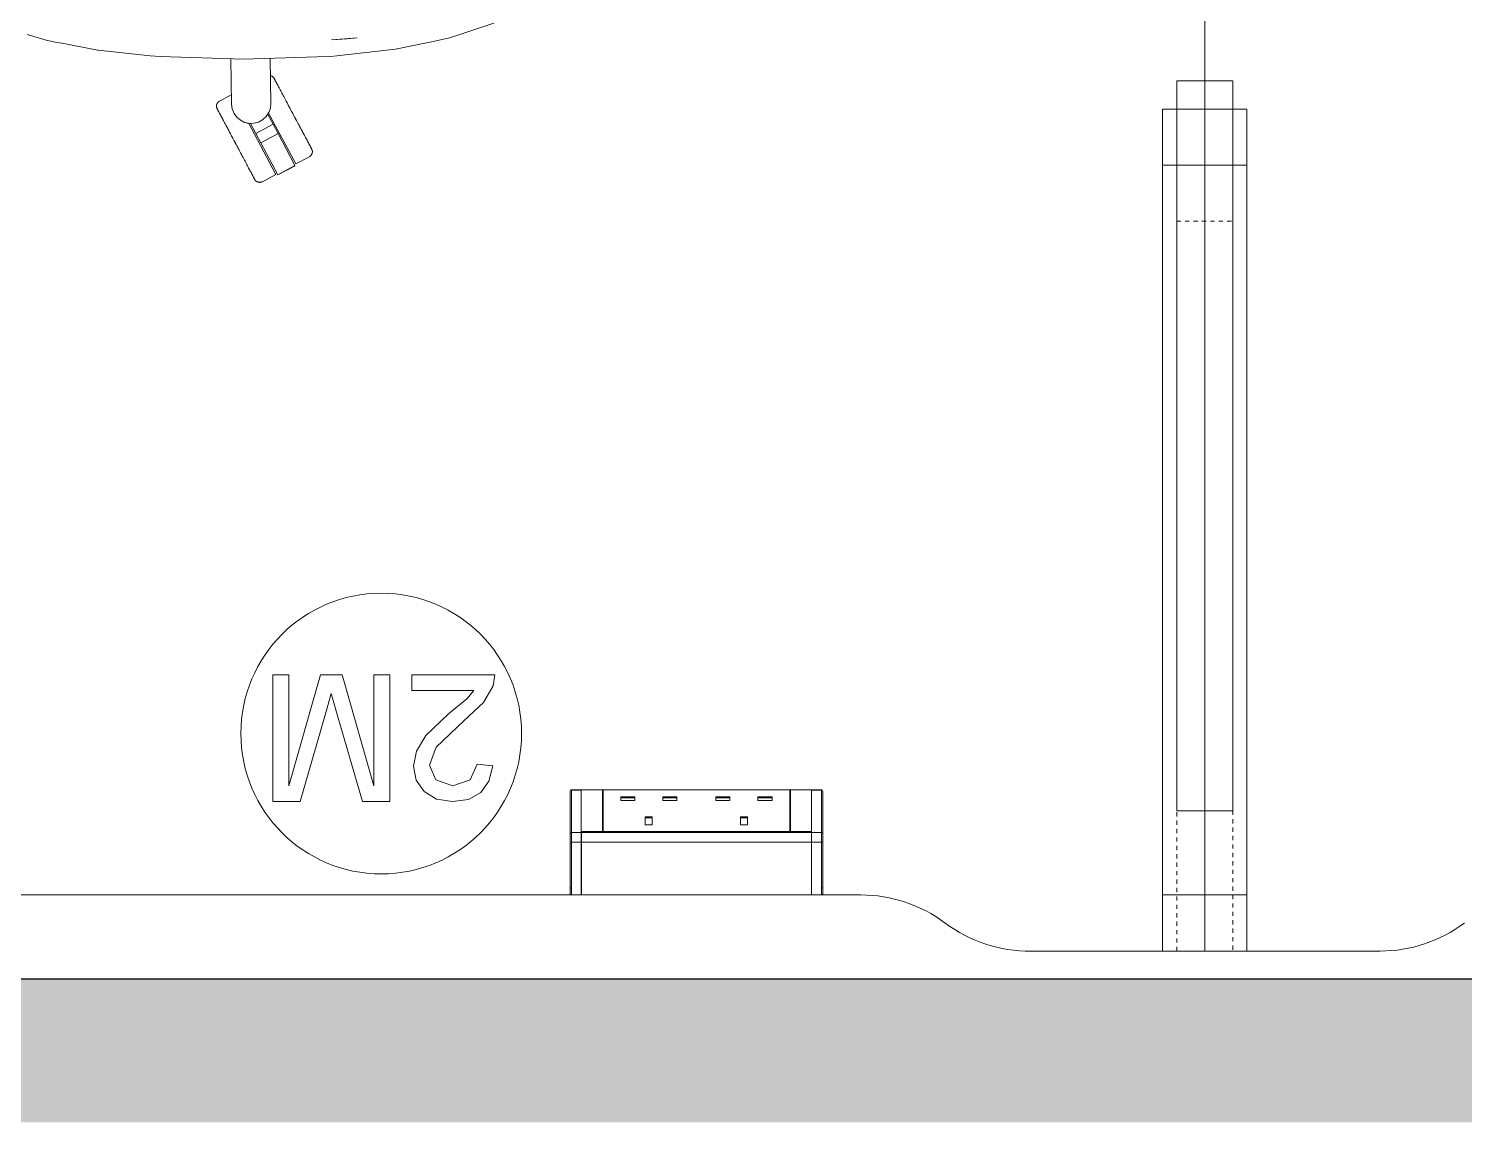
# Model space of a CAD drawing. Header units: millimetres. Extents: x 155927 to 317870, y -36033 to 97293.
# Drawn here: x 176724 to 177747, y 21006 to 21785 of the extents above; entities that cross this region are included whole.
import ezdxf

# ---------------------------------------------------------------- set-up
doc = ezdxf.new("R2010")
doc.units = ezdxf.units.MM
doc.header["$MEASUREMENT"] = 0
doc.linetypes.add('Dash', pattern=[6, 3, -3])
for name, color, linetype, lineweight in [('A-WALL-PATT', 7, 'CONTINUOUS', 9), ('G-IMPT', 8, 'CONTINUOUS', 9), ('I-FURN', 8, 'CONTINUOUS', 9), ('I-FURN-HDLN', 8, 'Dash', 9), ('I-WALL', 7, 'CONTINUOUS', 9)]:
    doc.layers.add(name, color=color, linetype=linetype, lineweight=lineweight)

msp = doc.modelspace()

# ---------------------------------------------------------------- hatches: boundary and pattern name
at = {"layer": 'A-WALL-PATT'}
msp.add_hatch(color=256, dxfattribs=at).paths.add_polyline_path([(178998.8, 21005.6), (178998.8, 21107.6), (166470.8, 21107.6), (166470.8, 21005.6), (178728, 21005.6)], flags=0)

# ---------------------------------------------------------------- linework, layer by layer
at = {"layer": 'G-IMPT'}
for p, q in [((177031.2, 21780.7), (177055.3, 21788.8)), ((176722.7, 21780.8), (176736.3, 21776.6)), ((176736.3, 21776.6), (176743.9, 21775.1)), ((176747.6, 21774.4), (176743.9, 21775.1)), ((176747.6, 21774.4), (176773, 21769.6)), ((176939.6, 21777), (176957.9, 21778.2)), ((176939.6, 21777), (176950.9, 21777.6)), ((176957.9, 21778.2), (176950.9, 21777.6)), ((177006.2, 21774.5), (176985.3, 21770.2)), ((177006.2, 21774.5), (177009.9, 21775.3)), ((177009.9, 21775.3), (177023.7, 21778.2)), ((177031.2, 21780.7), (177023.7, 21778.2)), ((176773.4, 21769.5), (176773, 21769.6)), ((176773.4, 21769.5), (176810.4, 21765.6)), ((176810.4, 21765.6), (176817.5, 21764.9)), ((176824.8, 21764.7), (176817.5, 21764.9)), ((176876.9, 21763.1), (176824.8, 21764.7)), ((176929.1, 21764.8), (176876.9, 21763.1)), ((176929.1, 21764.8), (176939, 21765.1)), ((176943.4, 21765.6), (176939, 21765.1)), ((176943.4, 21765.6), (176980.9, 21769.7)), ((176985.3, 21770.2), (176980.9, 21769.7))]:
    msp.add_line(p, q, dxfattribs=at)
at = {"layer": 'I-FURN'}
for p, q in [((177562, 21927.6), (177562, 21127.6)), ((177562, 21127.6), (177562, 21927.6)), ((177562, 21127.6), (177562, 21927.6)), ((177562, 21927.6), (177562, 21127.6)), ((176868.5, 21731), (176867.9, 21763.4)), ((176895.9, 21763.7), (176896.4, 21731.5)), ((176896.2, 21751.4), (176896.3, 21751.3)), ((176896.3, 21751.3), (176896.5, 21751.3)), ((176896.5, 21751.3), (176896.6, 21751.2)), ((176896.6, 21751.2), (176896.8, 21751.2)), ((176896.8, 21751.2), (176896.9, 21751.1)), ((176896.9, 21751.1), (176897.1, 21751)), ((176897.1, 21751), (176897.2, 21751)), ((176897.2, 21751), (176897.3, 21750.9)), ((176897.3, 21750.9), (176897.5, 21750.8)), ((176897.5, 21750.8), (176897.6, 21750.7)), ((176897.6, 21750.7), (176897.7, 21750.6)), ((176897.7, 21750.6), (176897.9, 21750.5)), ((176897.9, 21750.5), (176898, 21750.4)), ((176898, 21750.4), (176898.1, 21750.3)), ((176898.1, 21750.3), (176898.2, 21750.2)), ((176898.2, 21750.2), (176898.3, 21750)), ((176898.3, 21750), (176898.4, 21749.9)), ((176898.4, 21749.9), (176898.5, 21749.8)), ((176898.5, 21749.8), (176898.6, 21749.7)), ((176898.6, 21749.7), (176898.7, 21749.5)), ((176898.7, 21749.5), (176898.8, 21749.4)), ((176898.8, 21749.4), (176898.8, 21749.3)), ((176898.8, 21749.3), (176898.8, 21749.3)), ((176898.8, 21749.3), (176898.8, 21749.3)), ((176898.8, 21749.3), (176898.9, 21749.2)), ((176898.9, 21749.2), (176898.8, 21749.3)), ((176898.8, 21749.3), (176898.8, 21749.3)), ((176898.8, 21749.3), (176898.8, 21749.3)), ((176898.9, 21749.2), (176899, 21749)), ((176898.9, 21749.1), (176898.9, 21749.2)), ((176899, 21748.9), (176898.9, 21749.1)), ((176899, 21749), (176899.1, 21748.8)), ((176899.1, 21748.7), (176899, 21748.9)), ((176899.1, 21748.8), (176899.2, 21748.6)), ((176899.2, 21748.5), (176899.1, 21748.7)), ((176899.2, 21748.6), (176899.3, 21748.4)), ((176899.4, 21748.2), (176899.2, 21748.5)), ((176899.3, 21748.4), (176899.5, 21748.1)), ((176899.6, 21747.9), (176899.4, 21748.2)), ((176899.5, 21748.1), (176899.6, 21747.7)), ((176899.8, 21747.5), (176899.6, 21747.9)), ((176899.6, 21747.7), (176899.8, 21747.4)), ((176900, 21747.1), (176899.8, 21747.5)), ((176899.8, 21747.4), (176900.1, 21747)), ((176900.2, 21746.7), (176900, 21747.1)), ((176900.1, 21747), (176900.3, 21746.5)), ((176900.4, 21746.3), (176900.2, 21746.7)), ((176900.3, 21746.5), (176900.6, 21746)), ((176900.7, 21745.7), (176900.4, 21746.3)), ((176900.6, 21746), (176900.8, 21745.5)), ((176901, 21745.2), (176900.7, 21745.7)), ((176900.8, 21745.5), (176901.1, 21745)), ((176901.3, 21744.6), (176901, 21745.2)), ((176901.1, 21745), (176901.4, 21744.4)), ((176901.6, 21744), (176901.3, 21744.6)), ((176901.9, 21743.4), (176901.6, 21744)), ((176902.3, 21742.7), (176901.9, 21743.4)), ((176902.7, 21742.1), (176902.3, 21742.7)), ((176903.1, 21741.3), (176902.7, 21742.1)), ((176903.5, 21740.6), (176903.1, 21741.3)), ((177582, 21747.6), (177542, 21747.6)), ((177542, 21747.6), (177542, 21727.6)), ((177582, 21727.6), (177582, 21747.6)), ((176857.8, 21730.7), (176857.9, 21730.9)), ((176857.8, 21730.6), (176857.8, 21730.7)), ((176857.8, 21730.4), (176857.8, 21730.6)), ((176857.9, 21731), (176858, 21731.2)), ((176857.9, 21730.9), (176857.9, 21731)), ((176858, 21731.2), (176858.1, 21731.3)), ((176858.1, 21731.5), (176858.2, 21731.6)), ((176858.1, 21731.3), (176858.1, 21731.5)), ((176858.2, 21731.6), (176858.3, 21731.8)), ((176858.3, 21731.8), (176858.4, 21731.9)), ((176858.4, 21731.9), (176858.5, 21732)), ((176858.5, 21732), (176858.6, 21732.1)), ((176858.6, 21732.1), (176858.7, 21732.3)), ((176858.7, 21732.3), (176858.8, 21732.4)), ((176858.8, 21732.4), (176858.9, 21732.5)), ((176858.9, 21732.5), (176859, 21732.6)), ((176859, 21732.6), (176859.1, 21732.7)), ((176859.1, 21732.7), (176859.3, 21732.8)), ((176859.3, 21732.8), (176859.4, 21732.9)), ((176859.4, 21732.9), (176859.5, 21733)), ((176859.5, 21733), (176859.7, 21733.1)), ((176859.7, 21733.1), (176859.8, 21733.2)), ((176868.7, 21737.9), (176859.8, 21733.2)), ((176859.8, 21733.2), (176859.8, 21733.2)), ((176868.9, 21727.7), (176868.5, 21731)), ((176896.4, 21731.5), (176896.1, 21728.1)), ((176903.9, 21739.8), (176903.5, 21740.6)), ((176904.3, 21739), (176903.9, 21739.8)), ((176904.7, 21738.2), (176904.3, 21739)), ((176905.2, 21737.3), (176904.7, 21738.2)), ((176905.6, 21736.5), (176905.2, 21737.3)), ((176906.1, 21735.6), (176905.6, 21736.5)), ((176906.6, 21734.7), (176906.1, 21735.6)), ((176906.3, 21735.2), (176906.8, 21734.2)), ((176907.1, 21733.7), (176906.6, 21734.7)), ((176906.8, 21734.2), (176907.3, 21733.3)), ((176907.6, 21732.8), (176907.1, 21733.7)), ((176907.3, 21733.3), (176907.8, 21732.4)), ((176908.1, 21731.9), (176907.6, 21732.8)), ((176907.8, 21732.4), (176908.3, 21731.4)), ((176908.6, 21730.9), (176908.1, 21731.9)), ((176908.3, 21731.4), (176908.8, 21730.4)), ((176909.1, 21729.9), (176908.6, 21730.9)), ((176857.7, 21730.3), (176857.8, 21730.4)), ((176857.7, 21730.1), (176857.7, 21730.3)), ((176857.7, 21729.9), (176857.7, 21730.1)), ((176857.7, 21729.8), (176857.7, 21729.9)), ((176857.7, 21729.6), (176857.7, 21729.8)), ((176857.7, 21729.4), (176857.7, 21729.6)), ((176857.7, 21729.3), (176857.7, 21729.4)), ((176857.7, 21729.1), (176857.7, 21729.3)), ((176857.8, 21729), (176857.7, 21729.1)), ((176857.8, 21728.8), (176857.8, 21729)), ((176857.8, 21728.7), (176857.8, 21728.8)), ((176857.9, 21728.5), (176857.8, 21728.7)), ((176857.9, 21728.3), (176857.9, 21728.5)), ((176858, 21728.2), (176857.9, 21728.3)), ((176858, 21728), (176858, 21728.2)), ((176858.1, 21727.9), (176858, 21728)), ((176858.2, 21727.8), (176858.1, 21727.9)), ((176858.2, 21727.7), (176858.2, 21727.8)), ((176858.2, 21727.8), (176858.2, 21727.7)), ((176858.2, 21727.6), (176858.2, 21727.7)), ((176858.2, 21727.7), (176858.2, 21727.7)), ((176858.2, 21727.7), (176858.2, 21727.7)), ((176858.2, 21727.7), (176858.3, 21727.6)), ((176858.3, 21727.5), (176858.2, 21727.6)), ((176858.3, 21727.6), (176858.3, 21727.4)), ((176858.4, 21727.3), (176858.3, 21727.5)), ((176858.3, 21727.4), (176858.4, 21727.2)), ((176858.5, 21727.1), (176858.4, 21727.3)), ((176858.4, 21727.2), (176858.6, 21727)), ((176858.6, 21726.9), (176858.5, 21727.1)), ((176858.6, 21727), (176858.7, 21726.8)), ((176858.8, 21726.6), (176858.6, 21726.9)), ((176858.7, 21726.8), (176858.9, 21726.5)), ((176858.9, 21726.3), (176858.8, 21726.6)), ((176858.9, 21726.5), (176859, 21726.1)), ((176859.1, 21725.9), (176858.9, 21726.3)), ((176859, 21726.1), (176859.2, 21725.8)), ((176859.3, 21725.5), (176859.1, 21725.9)), ((176859.2, 21725.8), (176859.4, 21725.4)), ((176859.6, 21725.1), (176859.3, 21725.5)), ((176859.4, 21725.4), (176859.7, 21724.9)), ((176859.8, 21724.7), (176859.6, 21725.1)), ((176859.7, 21724.9), (176859.9, 21724.4)), ((176860.1, 21724.2), (176859.8, 21724.7)), ((176859.9, 21724.4), (176860.2, 21723.9)), ((176860.4, 21723.6), (176860.1, 21724.2)), ((176860.2, 21723.9), (176860.5, 21723.4)), ((176860.7, 21723), (176860.4, 21723.6)), ((176860.5, 21723.4), (176860.8, 21722.8)), ((176860.8, 21722.8), (176861.1, 21722.2)), ((176861.1, 21722.2), (176861.5, 21721.5)), ((176861.5, 21721.5), (176861.9, 21720.8)), ((176861.9, 21720.8), (176862.2, 21720.1)), ((176870.2, 21724.5), (176868.9, 21727.7)), ((176872.1, 21721.8), (176870.2, 21724.5)), ((176874.7, 21719.6), (176872.1, 21721.8)), ((176893.1, 21722.2), (176890.6, 21719.9)), ((176895, 21725), (176893.1, 21722.2)), ((176894.2, 21723.8), (176898, 21716.7)), ((176914.2, 21688.5), (176894.6, 21725.2)), ((176896.1, 21728.1), (176895, 21725)), ((176908.8, 21730.4), (176909.4, 21729.5)), ((176909.6, 21728.9), (176909.1, 21729.9)), ((176909.4, 21729.5), (176909.9, 21728.5)), ((176910.2, 21727.9), (176909.6, 21728.9)), ((176909.9, 21728.5), (176910.4, 21727.5)), ((176910.7, 21726.9), (176910.2, 21727.9)), ((176910.4, 21727.5), (176910.9, 21726.5)), ((176911.2, 21725.9), (176910.7, 21726.9)), ((176910.9, 21726.5), (176911.5, 21725.5)), ((176911.8, 21724.9), (176911.2, 21725.9)), ((176911.5, 21725.5), (176912, 21724.5)), ((176912.3, 21723.9), (176911.8, 21724.9)), ((176912, 21724.5), (176912.5, 21723.5)), ((176912.8, 21722.9), (176912.3, 21723.9)), ((176912.5, 21723.5), (176913.1, 21722.5)), ((176913.4, 21721.9), (176912.8, 21722.9)), ((176913.1, 21722.5), (176913.6, 21721.5)), ((176913.9, 21720.9), (176913.4, 21721.9)), ((176913.6, 21721.5), (176914.1, 21720.5)), ((176914.4, 21719.9), (176913.9, 21720.9)), ((176914.1, 21720.5), (176914.7, 21719.5)), ((177532, 21727.6), (177532, 21687.6)), ((177532, 21127.6), (177532, 21727.6)), ((177542, 21727.6), (177532, 21727.6)), ((177532, 21727.6), (177592, 21727.6)), ((177542, 21727.6), (177542, 21227.6)), ((177592, 21727.6), (177582, 21727.6)), ((177582, 21227.6), (177582, 21727.6)), ((177592, 21727.6), (177592, 21127.6)), ((177592, 21687.6), (177592, 21727.6)), ((176862.2, 21720.1), (176862.6, 21719.4)), ((176862.6, 21719.4), (176863, 21718.6)), ((176863, 21718.6), (176863.4, 21717.8)), ((176863.4, 21717.8), (176863.9, 21717)), ((176863.9, 21717), (176864.3, 21716.2)), ((176864.6, 21715.7), (176864.1, 21716.6)), ((176864.3, 21716.2), (176864.8, 21715.3)), ((176865, 21714.9), (176864.6, 21715.7)), ((176864.8, 21715.3), (176865.2, 21714.5)), ((176865.5, 21714), (176865, 21714.9)), ((176865.2, 21714.5), (176865.7, 21713.6)), ((176866, 21713.1), (176865.5, 21714)), ((176865.7, 21713.6), (176866.2, 21712.7)), ((176866.5, 21712.2), (176866, 21713.1)), ((176866.2, 21712.7), (176866.7, 21711.7)), ((176867, 21711.2), (176866.5, 21712.2)), ((176866.7, 21711.7), (176867.2, 21710.8)), ((176867.5, 21710.3), (176867, 21711.2)), ((176867.2, 21710.8), (176867.7, 21709.8)), ((176868, 21709.3), (176867.5, 21710.3)), ((176877.7, 21718.1), (176874.7, 21719.6)), ((176881, 21717.3), (176877.7, 21718.1)), ((176900, 21681), (176880.5, 21717.7)), ((176884.4, 21717.4), (176881, 21717.3)), ((176885.7, 21710.1), (176881.9, 21717.3)), ((176887.6, 21718.3), (176884.4, 21717.4)), ((176898, 21716.7), (176885.7, 21710.1)), ((176889.2, 21703.5), (176885.7, 21710.1)), ((176890.6, 21719.9), (176887.6, 21718.3)), ((176901.6, 21710.1), (176889.2, 21703.5)), ((176898, 21716.7), (176901.6, 21710.1)), ((176901.6, 21710.1), (176913.6, 21687.3)), ((176915, 21718.9), (176914.4, 21719.9)), ((176914.7, 21719.5), (176915.2, 21718.5)), ((176915.5, 21718), (176915, 21718.9)), ((176915.2, 21718.5), (176915.7, 21717.5)), ((176916, 21717), (176915.5, 21718)), ((176915.7, 21717.5), (176916.2, 21716.6)), ((176916.5, 21716), (176916, 21717)), ((176916.2, 21716.6), (176916.7, 21715.6)), ((176917, 21715.1), (176916.5, 21716)), ((176916.7, 21715.6), (176917.2, 21714.7)), ((176917.5, 21714.2), (176917, 21715.1)), ((176917.2, 21714.7), (176917.7, 21713.7)), ((176918, 21713.3), (176917.5, 21714.2)), ((176917.7, 21713.7), (176918.2, 21712.8)), ((176918.5, 21712.4), (176918, 21713.3)), ((176918.2, 21712.8), (176918.7, 21712)), ((176918.9, 21711.5), (176918.5, 21712.4)), ((176918.7, 21712), (176919.1, 21711.1)), ((176919.4, 21710.6), (176918.9, 21711.5)), ((176919.1, 21711.1), (176919.6, 21710.2)), ((176919.8, 21709.8), (176919.4, 21710.6)), ((176867.7, 21709.8), (176868.2, 21708.9)), ((176868.5, 21708.3), (176868, 21709.3)), ((176868.2, 21708.9), (176868.7, 21707.9)), ((176869, 21707.3), (176868.5, 21708.3)), ((176868.7, 21707.9), (176869.3, 21706.9)), ((176869.6, 21706.4), (176869, 21707.3)), ((176869.3, 21706.9), (176869.8, 21705.9)), ((176870.1, 21705.4), (176869.6, 21706.4)), ((176869.8, 21705.9), (176870.3, 21704.9)), ((176870.6, 21704.4), (176870.1, 21705.4)), ((176870.3, 21704.9), (176870.9, 21703.9)), ((176871.1, 21703.3), (176870.6, 21704.4)), ((176870.9, 21703.9), (176871.4, 21702.9)), ((176871.7, 21702.3), (176871.1, 21703.3)), ((176871.4, 21702.9), (176871.9, 21701.9)), ((176872.2, 21701.3), (176871.7, 21702.3)), ((176871.9, 21701.9), (176872.5, 21700.9)), ((176872.8, 21700.3), (176872.2, 21701.3)), ((176872.5, 21700.9), (176873, 21699.9)), ((176873.3, 21699.3), (176872.8, 21700.3)), ((176873, 21699.9), (176873.5, 21698.9)), ((176901.3, 21680.8), (176889.2, 21703.5)), ((176920.3, 21709), (176919.8, 21709.8)), ((176920.7, 21708.2), (176920.3, 21709)), ((176921.1, 21707.4), (176920.7, 21708.2)), ((176921.5, 21706.7), (176921.1, 21707.4)), ((176921.8, 21706), (176921.5, 21706.7)), ((176922.2, 21705.3), (176921.8, 21706)), ((176922.5, 21704.7), (176922.2, 21705.3)), ((176922.9, 21704), (176922.5, 21704.7)), ((176923.2, 21703.5), (176922.9, 21704)), ((176923, 21703.8), (176923.3, 21703.2)), ((176923.5, 21702.9), (176923.2, 21703.5)), ((176923.3, 21703.2), (176923.6, 21702.7)), ((176923.8, 21702.4), (176923.5, 21702.9)), ((176923.6, 21702.7), (176923.9, 21702.2)), ((176924, 21701.9), (176923.8, 21702.4)), ((176923.9, 21702.2), (176924.1, 21701.7)), ((176924.2, 21701.5), (176924, 21701.9)), ((176924.1, 21701.7), (176924.4, 21701.3)), ((176924.5, 21701.1), (176924.2, 21701.5)), ((176924.4, 21701.3), (176924.6, 21700.9)), ((176924.7, 21700.7), (176924.5, 21701.1)), ((176924.6, 21700.9), (176924.7, 21700.5)), ((176924.8, 21700.3), (176924.7, 21700.7)), ((176924.7, 21700.5), (176924.9, 21700.2)), ((176925, 21700.1), (176924.8, 21700.3)), ((176924.9, 21700.2), (176925.1, 21699.9)), ((176925.1, 21699.8), (176925, 21700.1)), ((176925.1, 21699.9), (176925.2, 21699.7)), ((176873.8, 21698.3), (176873.3, 21699.3)), ((176873.5, 21698.9), (176874.1, 21697.9)), ((176874.3, 21697.4), (176873.8, 21698.3)), ((176874.1, 21697.9), (176874.6, 21696.9)), ((176874.9, 21696.4), (176874.3, 21697.4)), ((176874.6, 21696.9), (176875.1, 21695.9)), ((176875.4, 21695.4), (176874.9, 21696.4)), ((176875.1, 21695.9), (176875.6, 21695)), ((176875.9, 21694.4), (176875.4, 21695.4)), ((176875.6, 21695), (176876.1, 21694)), ((176876.4, 21693.5), (176875.9, 21694.4)), ((176876.1, 21694), (176876.6, 21693.1)), ((176876.9, 21692.6), (176876.4, 21693.5)), ((176876.6, 21693.1), (176877.1, 21692.2)), ((176877.4, 21691.7), (176876.9, 21692.6)), ((176877.1, 21692.2), (176877.6, 21691.2)), ((176877.6, 21691.2), (176878.1, 21690.4)), ((176878.1, 21690.4), (176878.5, 21689.5)), ((176914.2, 21688.5), (176923.9, 21693.6)), ((176924, 21693.7), (176923.9, 21693.6)), ((176923.9, 21693.6), (176923.9, 21693.6)), ((176924.2, 21693.8), (176924, 21693.7)), ((176924.3, 21693.9), (176924.2, 21693.8)), ((176924.4, 21694), (176924.3, 21693.9)), ((176924.6, 21694.1), (176924.4, 21694)), ((176924.7, 21694.2), (176924.6, 21694.1)), ((176924.8, 21694.3), (176924.7, 21694.2)), ((176924.9, 21694.4), (176924.8, 21694.3)), ((176925, 21694.5), (176924.9, 21694.4)), ((176925.1, 21694.7), (176925, 21694.5)), ((176925.3, 21699.6), (176925.1, 21699.8)), ((176925.2, 21694.8), (176925.1, 21694.7)), ((176925.2, 21699.7), (176925.3, 21699.5)), ((176925.3, 21694.9), (176925.2, 21694.8)), ((176925.4, 21699.4), (176925.3, 21699.6)), ((176925.3, 21699.5), (176925.4, 21699.3)), ((176925.4, 21695.1), (176925.3, 21694.9)), ((176925.4, 21699.3), (176925.4, 21699.4)), ((176925.4, 21699.3), (176925.5, 21699.2)), ((176925.5, 21699.2), (176925.4, 21699.3)), ((176925.5, 21695.2), (176925.4, 21695.1)), ((176925.5, 21699.2), (176925.5, 21699.1)), ((176925.5, 21699.1), (176925.5, 21699.2)), ((176925.5, 21699.1), (176925.6, 21698.9)), ((176925.5, 21699.1), (176925.5, 21699.1)), ((176925.5, 21699.1), (176925.5, 21699.1)), ((176925.5, 21699.1), (176925.5, 21699.1)), ((176925.6, 21695.4), (176925.5, 21695.2)), ((176925.6, 21698.9), (176925.7, 21698.8)), ((176925.7, 21695.6), (176925.6, 21695.5)), ((176925.6, 21695.5), (176925.6, 21695.4)), ((176925.7, 21698.8), (176925.7, 21698.6)), ((176925.7, 21698.6), (176925.8, 21698.5)), ((176925.8, 21695.9), (176925.7, 21695.8)), ((176925.7, 21695.8), (176925.7, 21695.6)), ((176925.8, 21698.5), (176925.8, 21698.3)), ((176925.8, 21698.3), (176925.9, 21698.2)), ((176925.9, 21696.3), (176925.8, 21696.1)), ((176925.8, 21696.1), (176925.8, 21695.9)), ((176925.9, 21698.2), (176925.9, 21698)), ((176925.9, 21698), (176925.9, 21697.9)), ((176925.9, 21697.9), (176926, 21697.7)), ((176926, 21696.7), (176925.9, 21696.6)), ((176925.9, 21696.6), (176925.9, 21696.4)), ((176925.9, 21696.4), (176925.9, 21696.3)), ((176926, 21697.7), (176926, 21697.5)), ((176926, 21697.5), (176926, 21697.4)), ((176926, 21697.4), (176926, 21697.2)), ((176926, 21697.2), (176926, 21697.1)), ((176926, 21697.1), (176926, 21696.9)), ((176926, 21696.9), (176926, 21696.7)), ((176878.5, 21689.5), (176879, 21688.6)), ((176879, 21688.6), (176879.4, 21687.8)), ((176879.4, 21687.8), (176879.8, 21687)), ((176879.8, 21687), (176880.2, 21686.2)), ((176880.2, 21686.2), (176880.6, 21685.5)), ((176880.6, 21685.5), (176881, 21684.8)), ((176881, 21684.8), (176881.4, 21684.1)), ((176881.4, 21684.1), (176881.7, 21683.4)), ((176881.7, 21683.4), (176882.1, 21682.8)), ((176882.1, 21682.8), (176882.4, 21682.2)), ((176882.6, 21681.9), (176882.3, 21682.5)), ((176882.4, 21682.2), (176882.7, 21681.6)), ((176882.9, 21681.3), (176882.6, 21681.9)), ((176882.7, 21681.6), (176883, 21681.1)), ((176883.1, 21680.8), (176882.9, 21681.3)), ((176883, 21681.1), (176883.3, 21680.6)), ((176883.4, 21680.3), (176883.1, 21680.8)), ((176883.3, 21680.6), (176883.5, 21680.1)), ((176883.6, 21679.9), (176883.4, 21680.3)), ((176883.5, 21680.1), (176883.7, 21679.7)), ((176883.9, 21679.5), (176883.6, 21679.9)), ((176883.7, 21679.7), (176883.9, 21679.3)), ((176884, 21679.1), (176883.9, 21679.5)), ((176890.4, 21675.8), (176900, 21681)), ((176913.6, 21687.3), (176901.3, 21680.8)), ((176901.4, 21680.6), (176913.7, 21687.2)), ((177532, 21687.6), (177532, 21167.6)), ((177542, 21687.6), (177532, 21687.6)), ((177592, 21687.6), (177532, 21687.6)), ((177592, 21687.6), (177582, 21687.6)), ((177592, 21167.6), (177592, 21687.6)), ((176883.9, 21679.3), (176884.1, 21678.9)), ((176884.2, 21678.8), (176884, 21679.1)), ((176884.1, 21678.9), (176884.3, 21678.6)), ((176884.4, 21678.5), (176884.2, 21678.8)), ((176884.3, 21678.6), (176884.5, 21678.3)), ((176884.5, 21678.2), (176884.4, 21678.5)), ((176884.5, 21678.3), (176884.6, 21678.1)), ((176884.6, 21678), (176884.5, 21678.2)), ((176884.6, 21678.1), (176884.7, 21677.9)), ((176884.7, 21677.8), (176884.6, 21678)), ((176884.7, 21677.9), (176884.8, 21677.7)), ((176884.8, 21677.7), (176884.7, 21677.8)), ((176884.9, 21677.6), (176884.8, 21677.7)), ((176884.8, 21677.7), (176884.8, 21677.6)), ((176884.8, 21677.6), (176884.9, 21677.5)), ((176884.9, 21677.5), (176884.9, 21677.6)), ((176884.9, 21677.4), (176884.9, 21677.5)), ((176884.9, 21677.5), (176884.9, 21677.5)), ((176884.9, 21677.5), (176884.9, 21677.5)), ((176884.9, 21677.5), (176884.9, 21677.5)), ((176885, 21677.3), (176884.9, 21677.4)), ((176885.1, 21677.2), (176885, 21677.3)), ((176885.2, 21677), (176885.1, 21677.2)), ((176885.3, 21676.9), (176885.2, 21677)), ((176885.4, 21676.8), (176885.3, 21676.9)), ((176885.5, 21676.7), (176885.4, 21676.8)), ((176885.6, 21676.5), (176885.5, 21676.7)), ((176885.7, 21676.4), (176885.6, 21676.5)), ((176885.8, 21676.3), (176885.7, 21676.4)), ((176886, 21676.2), (176885.8, 21676.3)), ((176886.1, 21676.1), (176886, 21676.2)), ((176886.2, 21676), (176886.1, 21676.1)), ((176886.4, 21675.9), (176886.2, 21676)), ((176886.5, 21675.9), (176886.4, 21675.9)), ((176886.6, 21675.8), (176886.5, 21675.9)), ((176886.8, 21675.7), (176886.6, 21675.8)), ((176886.9, 21675.6), (176886.8, 21675.7)), ((176887.1, 21675.6), (176886.9, 21675.6)), ((176887.2, 21675.5), (176887.1, 21675.6)), ((176887.4, 21675.5), (176887.2, 21675.5)), ((176887.5, 21675.4), (176887.4, 21675.5)), ((176887.7, 21675.4), (176887.5, 21675.4)), ((176887.9, 21675.4), (176887.7, 21675.4)), ((176888, 21675.4), (176887.9, 21675.4)), ((176888.2, 21675.3), (176888, 21675.4)), ((176888.3, 21675.3), (176888.2, 21675.3)), ((176888.5, 21675.3), (176888.3, 21675.3)), ((176888.7, 21675.3), (176888.5, 21675.3)), ((176888.8, 21675.4), (176888.7, 21675.3)), ((176889, 21675.4), (176888.8, 21675.4)), ((176889.1, 21675.4), (176889, 21675.4)), ((176889.3, 21675.4), (176889.1, 21675.4)), ((176889.5, 21675.5), (176889.3, 21675.4)), ((176889.6, 21675.5), (176889.5, 21675.5)), ((176889.8, 21675.6), (176889.6, 21675.5)), ((176889.9, 21675.6), (176889.8, 21675.6)), ((176890.1, 21675.7), (176889.9, 21675.6)), ((176890.2, 21675.7), (176890.1, 21675.7)), ((176890.4, 21675.8), (176890.2, 21675.7)), ((176909.2, 21324.5), (176897.9, 21324.5)), ((176897.9, 21324.5), (176897.9, 21234.1)), ((176931.9, 21324.5), (176909.2, 21245.4)), ((176909.2, 21245.4), (176909.2, 21324.5)), ((176947.2, 21324.5), (176931.9, 21324.5)), ((176969.9, 21245.4), (176947.2, 21324.5)), ((176981.2, 21324.5), (176969.9, 21324.5)), ((176969.9, 21324.5), (176969.9, 21245.4)), ((176981.2, 21234.1), (176981.2, 21324.5)), ((177056.1, 21324.5), (176996.8, 21324.5)), ((176996.8, 21324.5), (176996.8, 21313.2)), ((177054.9, 21316.7), (177056.1, 21324.5)), ((176935.5, 21296.7), (176939.5, 21311.1)), ((176939.5, 21311.1), (176943.3, 21297.8)), ((176996.8, 21313.2), (177041.1, 21313.2)), ((177041.1, 21313.2), (177036, 21307.4)), ((177048, 21304.7), (177054.9, 21316.7)), ((177036, 21307.4), (177023, 21296.6)), ((177033.9, 21291.6), (177048, 21304.7)), ((176917.3, 21234.1), (176935.5, 21296.7)), ((176943.3, 21297.8), (176961.8, 21234.1)), ((177023, 21296.6), (177006.9, 21281.1)), ((177014.3, 21272.8), (177033.9, 21291.6)), ((177006.9, 21281.1), (177000.2, 21270)), ((177009.5, 21260), (177014.3, 21272.8)), ((177000.2, 21270), (176998.2, 21259.3)), ((177014.1, 21249.6), (177009.5, 21260)), ((177043.4, 21260.9), (177038.6, 21249.5)), ((177054.7, 21259.5), (177043.4, 21260.9)), ((176998.2, 21259.3), (177000, 21249.4)), ((177051.9, 21248.6), (177054.7, 21259.5)), ((177000, 21249.4), (177005.6, 21241.3)), ((177005.6, 21241.3), (177014.4, 21235.9)), ((177026.1, 21245.4), (177014.1, 21249.6)), ((177038.6, 21249.5), (177026.1, 21245.4)), ((177037.2, 21235.7), (177046, 21240.6)), ((177046, 21240.6), (177051.9, 21248.6)), ((177109.7, 21241.4), (177109.7, 21211.2)), ((177109.7, 21241.4), (177109.7, 21211.2)), ((177109.9, 21242.1), (177109.9, 21242.1)), ((177117.7, 21242.4), (177110.7, 21242.4)), ((177110.7, 21242.3), (177110.7, 21242.4)), ((177117.7, 21242.4), (177110.7, 21242.4)), ((177117.7, 21242.4), (177110.7, 21242.4)), ((177110.7, 21212), (177110.7, 21242.3)), ((177110.7, 21242.3), (177117.7, 21242.3)), ((177117.7, 21242.6), (177132.7, 21242.6)), ((177117.7, 21212.8), (177117.7, 21242.6)), ((177117.7, 21242.3), (177117.7, 21242.4)), ((177117.7, 21212), (177117.7, 21242.3)), ((177281.7, 21242.4), (177117.8, 21242.4)), ((177132.7, 21242.6), (177132.7, 21212.8)), ((177132.7, 21242.3), (177133.2, 21242.3)), ((177133.2, 21242.6), (177266.2, 21242.6)), ((177133.2, 21242.6), (177133.2, 21212.8)), ((177266.2, 21242.6), (177266.2, 21212.8)), ((177266.2, 21242.3), (177266.7, 21242.3)), ((177266.7, 21212.8), (177266.7, 21242.6)), ((177266.7, 21242.6), (177281.7, 21242.6)), ((177281.7, 21242.6), (177281.7, 21212.8)), ((177288.8, 21242.4), (177281.8, 21242.4)), ((177288.8, 21242.4), (177281.8, 21242.4)), ((177281.8, 21242.4), (177288.8, 21242.4)), ((177281.8, 21242.4), (177281.8, 21242.3)), ((177288.8, 21242.3), (177281.8, 21242.3)), ((177281.8, 21242.3), (177281.8, 21212)), ((177288.8, 21242.4), (177288.8, 21242.3)), ((177288.8, 21242.3), (177288.8, 21212)), ((177289.5, 21242.1), (177289.6, 21242.1)), ((177289.8, 21211.2), (177289.8, 21241.4)), ((177289.8, 21211.2), (177289.8, 21241.4)), ((176897.9, 21234.1), (176917.3, 21234.1)), ((176961.8, 21234.1), (176981.2, 21234.1)), ((177014.4, 21235.9), (177025.8, 21234.1)), ((177025.8, 21234.1), (177037.2, 21235.7)), ((177145.8, 21237.6), (177145.8, 21234.8)), ((177155.8, 21237.6), (177145.8, 21237.6)), ((177155.8, 21236.9), (177145.8, 21236.9)), ((177155.8, 21234.8), (177145.8, 21234.8)), ((177155.8, 21237.6), (177155.8, 21234.8)), ((177175.8, 21237.6), (177175.8, 21234.8)), ((177185.8, 21237.6), (177175.8, 21237.6)), ((177185.8, 21236.9), (177175.8, 21236.9)), ((177185.8, 21234.8), (177175.8, 21234.8)), ((177185.8, 21237.6), (177185.8, 21234.8)), ((177213.6, 21237.6), (177213.6, 21234.8)), ((177223.6, 21237.6), (177213.6, 21237.6)), ((177223.6, 21236.9), (177213.6, 21236.9)), ((177223.6, 21234.8), (177213.6, 21234.8)), ((177223.6, 21237.6), (177223.6, 21234.8)), ((177243.6, 21237.6), (177243.6, 21234.8)), ((177253.6, 21237.6), (177243.6, 21237.6)), ((177253.6, 21236.9), (177243.6, 21236.9)), ((177253.6, 21234.8), (177243.6, 21234.8)), ((177253.6, 21237.6), (177253.6, 21234.8)), ((177163.3, 21223.3), (177163.3, 21217.5)), ((177168.3, 21223.3), (177163.3, 21223.3)), ((177168.3, 21222.5), (177163.3, 21222.5)), ((177168.3, 21223.3), (177168.3, 21217.5)), ((177231.1, 21223.3), (177231.1, 21217.5)), ((177236.1, 21223.3), (177231.1, 21223.3)), ((177236.1, 21222.5), (177231.1, 21222.5)), ((177236.1, 21217.5), (177236.1, 21223.3)), ((177542, 21227.6), (177582, 21227.6)), ((177109.7, 21172.6), (177109.7, 21211.2)), ((177109.7, 21211.2), (177109.7, 21205.6)), ((177110.7, 21205.1), (177110.7, 21212)), ((177110.7, 21212), (177117.7, 21212)), ((177132.7, 21212.8), (177117.7, 21212.8)), ((177117.7, 21212.8), (177117.7, 21210.4)), ((177117.7, 21205.1), (177117.7, 21212)), ((177117.8, 21212.6), (177132.7, 21212.6)), ((177117.8, 21212), (177117.8, 21212.6)), ((177117.8, 21212), (177117.8, 21205.1)), ((177281.7, 21212), (177117.8, 21212)), ((177266.2, 21212.8), (177133.2, 21212.8)), ((177133.2, 21212.6), (177266.2, 21212.6)), ((177168.3, 21217.5), (177163.3, 21217.5)), ((177231.1, 21217.5), (177236.1, 21217.5)), ((177281.7, 21212.8), (177266.7, 21212.8)), ((177266.7, 21212.6), (177281.7, 21212.6)), ((177281.7, 21212.6), (177281.7, 21212)), ((177281.7, 21205.1), (177281.7, 21212)), ((177288.8, 21212), (177281.8, 21212)), ((177281.8, 21212), (177281.8, 21205.1)), ((177288.8, 21212), (177288.8, 21205.1)), ((177289.8, 21211.2), (177289.8, 21172.6)), ((177289.8, 21205.6), (177289.8, 21211.2)), ((177109.7, 21205.6), (177109.7, 21168.6)), ((177110.7, 21167.6), (177110.7, 21205.1)), ((177110.7, 21205.1), (177117.7, 21205.1)), ((177117.7, 21167.6), (177117.7, 21205.1)), ((177117.8, 21205.1), (177117.8, 21167.6)), ((177281.7, 21205.1), (177117.8, 21205.1)), ((177281.7, 21167.6), (177281.7, 21205.1)), ((177288.8, 21205.1), (177281.8, 21205.1)), ((177281.8, 21205.1), (177281.8, 21167.6)), ((177288.8, 21205.1), (177288.8, 21167.6)), ((177289.8, 21168.6), (177289.8, 21205.6)), ((177110.7, 21172.6), (177109.7, 21172.6)), ((177109.7, 21168.6), (177109.7, 21172.6)), ((177109.7, 21168.6), (177109.7, 21168.6)), ((177289.8, 21172.6), (177288.8, 21172.6)), ((177289.8, 21172.6), (177289.8, 21168.6)), ((176407, 21167.6), (177110.7, 21167.6)), ((177110.7, 21167.6), (176407, 21167.6)), ((177110.7, 21167.6), (177117.7, 21167.6)), ((177110.7, 21167.6), (177117.7, 21167.6)), ((177117.8, 21167.6), (177281.7, 21167.6)), ((177281.7, 21167.6), (177117.8, 21167.6)), ((177281.8, 21167.6), (177288.8, 21167.6)), ((177288.8, 21167.6), (177281.8, 21167.6)), ((177288.8, 21167.6), (177317, 21167.6)), ((177317, 21167.6), (177288.8, 21167.6)), ((177532, 21167.6), (177532, 21127.6)), ((177592, 21167.6), (177532, 21167.6)), ((177592, 21167.6), (177532, 21167.6)), ((177592, 21127.6), (177592, 21167.6)), ((177438.1, 21127.6), (177562, 21127.6)), ((177562, 21127.6), (177438.1, 21127.6)), ((177592, 21127.6), (177532, 21127.6)), ((177592, 21127.6), (177532, 21127.6)), ((177562, 21127.6), (177687, 21127.6)), ((177687, 21127.6), (177562, 21127.6))]:
    msp.add_line(p, q, dxfattribs=at)
at = {"layer": 'I-FURN', "flags": 128}
for points in [[(177110.2, 21242.3), (177110.2, 21242.3), (177110.2, 21242.3), (177110.3, 21242.4), (177110.3, 21242.4), (177110.3, 21242.4), (177110.4, 21242.4), (177110.4, 21242.4), (177110.5, 21242.4), (177110.5, 21242.4), (177110.5, 21242.4), (177110.6, 21242.4), (177110.6, 21242.4), (177110.7, 21242.4), (177110.7, 21242.4)], [(177288.8, 21242.4), (177288.8, 21242.4), (177288.9, 21242.4), (177288.9, 21242.4), (177288.9, 21242.4), (177289, 21242.4), (177289, 21242.4), (177289.1, 21242.4), (177289.1, 21242.4), (177289.1, 21242.4), (177289.2, 21242.4), (177289.2, 21242.4), (177289.2, 21242.3), (177289.3, 21242.3)], [(177109.7, 21211.2), (177109.7, 21211.1), (177109.7, 21211), (177109.7, 21210.9), (177109.7, 21210.8), (177109.7, 21210.6), (177109.7, 21210.5), (177109.7, 21210.4), (177109.7, 21210.3), (177109.7, 21210.2), (177109.7, 21210), (177109.7, 21209.9), (177109.7, 21209.7), (177109.7, 21209.6), (177109.7, 21209.5), (177109.7, 21209.3), (177109.7, 21209.2), (177109.7, 21209), (177109.7, 21208.8), (177109.7, 21208.7), (177109.7, 21208.5), (177109.7, 21208.4), (177109.7, 21208.2), (177109.7, 21208.1), (177109.7, 21207.9), (177109.7, 21207.7), (177109.7, 21207.6), (177109.7, 21207.4), (177109.7, 21207.3), (177109.7, 21207.1), (177109.7, 21206.9), (177109.7, 21206.8), (177109.7, 21206.6), (177109.7, 21206.5), (177109.7, 21206.3), (177109.7, 21206.2), (177109.7, 21206), (177109.7, 21205.9), (177109.7, 21205.8), (177109.7, 21205.6)], [(177289.8, 21205.6), (177289.8, 21205.8), (177289.8, 21205.9), (177289.8, 21206), (177289.8, 21206.2), (177289.8, 21206.3), (177289.8, 21206.5), (177289.8, 21206.6), (177289.8, 21206.8), (177289.8, 21206.9), (177289.8, 21207.1), (177289.8, 21207.3), (177289.8, 21207.4), (177289.8, 21207.6), (177289.8, 21207.7), (177289.8, 21207.9), (177289.8, 21208.1), (177289.8, 21208.2), (177289.8, 21208.4), (177289.8, 21208.5), (177289.8, 21208.7), (177289.8, 21208.8), (177289.8, 21209), (177289.8, 21209.2), (177289.8, 21209.3), (177289.8, 21209.5), (177289.8, 21209.6), (177289.8, 21209.7), (177289.8, 21209.9), (177289.8, 21210), (177289.8, 21210.2), (177289.8, 21210.3), (177289.8, 21210.4), (177289.8, 21210.5), (177289.8, 21210.6), (177289.8, 21210.8), (177289.8, 21210.9), (177289.8, 21211), (177289.8, 21211.1), (177289.8, 21211.2)], [(177109.7, 21205.6), (177109.7, 21202.9), (177109.7, 21200.2), (177109.7, 21197.5), (177109.7, 21195), (177109.7, 21192.6), (177109.7, 21190.3), (177109.7, 21188), (177109.7, 21185.9), (177109.7, 21183.9), (177109.7, 21182), (177109.7, 21180.2), (177109.7, 21178.5), (177109.7, 21177), (177109.7, 21175.6), (177109.7, 21174.3), (177109.7, 21173.1), (177109.7, 21172), (177109.7, 21171.1), (177109.7, 21170.3), (177109.7, 21169.7), (177109.7, 21169.2), (177109.7, 21168.8), (177109.7, 21168.6)], [(177289.8, 21168.6), (177289.8, 21168.9), (177289.8, 21169.3), (177289.8, 21169.9), (177289.8, 21170.5), (177289.8, 21171.4), (177289.8, 21172.3), (177289.8, 21173.4), (177289.8, 21174.6), (177289.8, 21175.9), (177289.8, 21177.4), (177289.8, 21179), (177289.8, 21180.7), (177289.8, 21182.5), (177289.8, 21184.4), (177289.8, 21186.5), (177289.8, 21188.6), (177289.8, 21190.9), (177289.8, 21193.2), (177289.8, 21195.7), (177289.8, 21198.2), (177289.8, 21200.9), (177289.8, 21203.6), (177289.8, 21205.6)], [(177109.7, 21168.6), (177109.7, 21168.6), (177109.7, 21168.6), (177109.7, 21168.6), (177109.7, 21168.7), (177109.7, 21168.7), (177109.7, 21168.7), (177109.7, 21168.8), (177109.7, 21168.8), (177109.7, 21168.9), (177109.7, 21168.9), (177109.7, 21169), (177109.7, 21169.1), (177109.7, 21169.1), (177109.7, 21169.2), (177109.7, 21169.3), (177109.7, 21169.4), (177109.7, 21169.5), (177109.7, 21169.6), (177109.7, 21169.7), (177109.7, 21169.8), (177109.7, 21169.9), (177109.7, 21170.1), (177109.7, 21170.2), (177109.7, 21170.3), (177109.7, 21170.4), (177109.7, 21170.6), (177109.7, 21170.7), (177109.7, 21170.9), (177109.7, 21171), (177109.7, 21171.2), (177109.7, 21171.3), (177109.7, 21171.5), (177109.7, 21171.6), (177109.7, 21171.8), (177109.7, 21171.9), (177109.7, 21172.1), (177109.7, 21172.2), (177109.7, 21172.4), (177109.7, 21172.6), (177109.7, 21172.6)], [(177110.7, 21167.6), (177110.6, 21167.6), (177110.6, 21167.6), (177110.5, 21167.6), (177110.5, 21167.6), (177110.5, 21167.6), (177110.4, 21167.6), (177110.4, 21167.6), (177110.3, 21167.7), (177110.3, 21167.7), (177110.3, 21167.7), (177110.2, 21167.7), (177110.2, 21167.7), (177110.2, 21167.7), (177110.1, 21167.8), (177110.1, 21167.8), (177110.1, 21167.8), (177110, 21167.8), (177110, 21167.9), (177110, 21167.9), (177109.9, 21167.9), (177109.9, 21167.9), (177109.9, 21168), (177109.9, 21168), (177109.8, 21168), (177109.8, 21168.1), (177109.8, 21168.1), (177109.8, 21168.1), (177109.8, 21168.2), (177109.7, 21168.2), (177109.7, 21168.2), (177109.7, 21168.3), (177109.7, 21168.3), (177109.7, 21168.4), (177109.7, 21168.4), (177109.7, 21168.4), (177109.7, 21168.5), (177109.7, 21168.5), (177109.7, 21168.6), (177109.7, 21168.6), (177109.7, 21168.6)], [(177289.8, 21168.6), (177289.8, 21168.6), (177289.8, 21168.5), (177289.8, 21168.5), (177289.8, 21168.4), (177289.8, 21168.4), (177289.8, 21168.4), (177289.7, 21168.3), (177289.7, 21168.3), (177289.7, 21168.3), (177289.7, 21168.2), (177289.7, 21168.2), (177289.7, 21168.1), (177289.7, 21168.1), (177289.6, 21168.1), (177289.6, 21168), (177289.6, 21168), (177289.6, 21168), (177289.5, 21167.9), (177289.5, 21167.9), (177289.5, 21167.9), (177289.5, 21167.9), (177289.4, 21167.8), (177289.4, 21167.8), (177289.4, 21167.8), (177289.3, 21167.8), (177289.3, 21167.7), (177289.3, 21167.7), (177289.2, 21167.7), (177289.2, 21167.7), (177289.1, 21167.7), (177289.1, 21167.7), (177289.1, 21167.6), (177289, 21167.6), (177289, 21167.6), (177289, 21167.6), (177288.9, 21167.6), (177288.9, 21167.6), (177288.8, 21167.6), (177288.8, 21167.6), (177288.8, 21167.6)], [(177289.8, 21172.6), (177289.8, 21172.4), (177289.8, 21172.3), (177289.8, 21172.1), (177289.8, 21172), (177289.8, 21171.8), (177289.8, 21171.7), (177289.8, 21171.5), (177289.8, 21171.3), (177289.8, 21171.2), (177289.8, 21171), (177289.8, 21170.9), (177289.8, 21170.8), (177289.8, 21170.6), (177289.8, 21170.5), (177289.8, 21170.3), (177289.8, 21170.2), (177289.8, 21170.1), (177289.8, 21170), (177289.8, 21169.8), (177289.8, 21169.7), (177289.8, 21169.6), (177289.8, 21169.5), (177289.8, 21169.4), (177289.8, 21169.3), (177289.8, 21169.2), (177289.8, 21169.2), (177289.8, 21169.1), (177289.8, 21169), (177289.8, 21168.9), (177289.8, 21168.9), (177289.8, 21168.8), (177289.8, 21168.8), (177289.8, 21168.7), (177289.8, 21168.7), (177289.8, 21168.7), (177289.8, 21168.6), (177289.8, 21168.6), (177289.8, 21168.6), (177289.8, 21168.6)], [(177289.8, 21168.6), (177289.8, 21168.6), (177289.8, 21168.6)]]:
    msp.add_lwpolyline(points, dxfattribs=at)
at = {"layer": 'I-FURN'}
for centre, radius, start, end in [((176882.5, 21731.1), 13.8, 252.664, 257.6527), ((176975.1, 21282.6), 100, 0, 180), ((176975.1, 21282.6), 100, 180, 0), ((177317, 21067.6), 100, 53.1301, 90), ((177317, 21067.6), 100, 53.1301, 90), ((177437, 21227.6), 100, 233.1301, 270.6256), ((177437, 21227.6), 100, 233.1301, 270.6256), ((177687, 21227.6), 100, 270, 306.8699), ((177687, 21227.6), 100, 270, 306.8699)]:
    msp.add_arc(centre, radius, start, end, dxfattribs=at)
for centre, major_axis, ratio, start_param, end_param in [((177110.7, 21241.4), (-1, 0), 0.819152, 4.712389, 6.283185), ((177288.8, 21241.4), (1, 0), 0.819152, 0, 1.570796), ((177110.7, 21211.2), (-1, 0), 0.819152, 4.712389, 6.283185), ((177288.8, 21211.2), (-1, 0), 0.819152, 3.141593, 4.712389), ((177110.7, 21205.6), (-1, 0), 0.56467, 0, 1.570796), ((177288.8, 21205.6), (-1, 0), 0.56467, 1.570796, 3.141593), ((177110.7, 21168.6), (-1, 0), 0.998113, 0, 1.570796), ((177288.8, 21168.6), (-1, 0), 0.998113, 1.570796, 3.141593)]:
    msp.add_ellipse(centre, major_axis=major_axis, ratio=ratio, start_param=start_param, end_param=end_param, dxfattribs=at)
msp.add_open_spline([(176880.1, 21717.5), (176879.7, 21717.5), (176879.2, 21717.6), (176878.8, 21717.8)], degree=3, dxfattribs=at)
at = {"layer": 'I-FURN-HDLN'}
for p, q in [((177542, 21647.6), (177582, 21647.6)), ((177542, 21127.6), (177542, 21647.6)), ((177582, 21647.6), (177582, 21127.6)), ((177582, 21127.6), (177542, 21127.6))]:
    msp.add_line(p, q, dxfattribs=at)
at = {"layer": 'I-WALL', "lineweight": 30}
msp.add_line((178998.8, 21107.6), (172785.8, 21107.6), dxfattribs=at)

doc.saveas('drawing.dxf')
